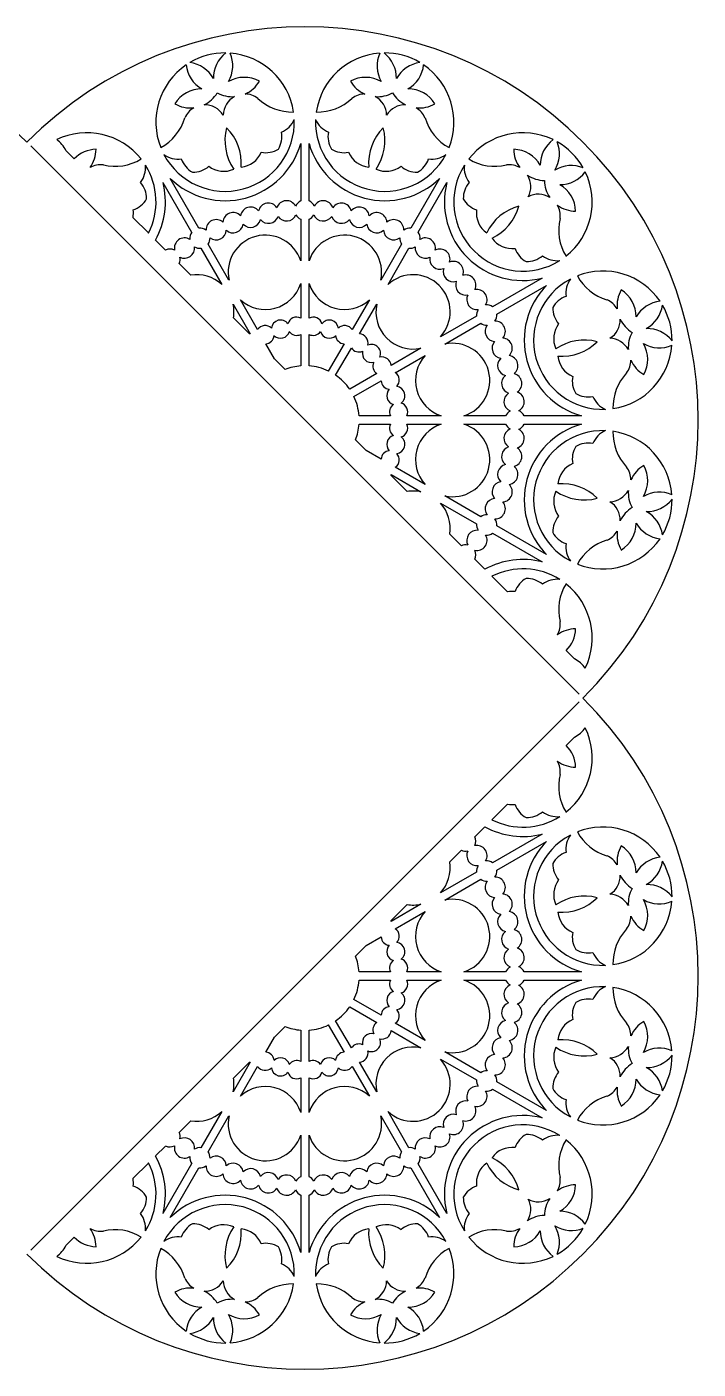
# Model space of a CAD drawing. Extents: x 55 to 303, y 0 to 248.
# Drawn here: x 179 to 302.7, y 0.3 to 247.9 of the extents above; entities that cross this region are included whole.
import ezdxf

# ---------------------------------------------------------------- set-up
doc = ezdxf.new("R2010")
doc.units = 0
doc.layers.get('0').update_dxf_attribs({"linetype": 'CONTINUOUS'})

msp = doc.modelspace()

# ---------------------------------------------------------------- linework, layer by layer
for p, q in [((179.69, 225.9), (280.76, 124.83)), ((229.45, 226.35), (229.45, 215.78)), ((231, 215.78), (231, 226.35)), ((186.17, 225.07), (187.71, 223.53)), ((204.06, 219.13), (209.34, 209.98)), ((210.69, 210.75), (205.4, 219.91)), ((255.05, 219.91), (249.76, 210.75)), ((251.11, 209.98), (256.39, 219.13)), ((198.53, 212.71), (201.42, 209.83)), ((229.45, 212.37), (229.45, 204.69)), ((231, 204.69), (231, 212.37)), ((202.69, 208.55), (204.54, 206.71)), ((211.05, 207.02), (214.89, 200.37)), ((216.23, 201.15), (212.4, 207.8)), ((248.06, 207.8), (244.22, 201.15)), ((245.56, 200.37), (249.4, 207.02)), ((207.04, 204.21), (209.18, 202.06)), ((229.45, 200.51), (229.45, 194.16)), ((231, 194.16), (231, 200.51)), ((273.99, 201.53), (264.84, 196.24)), ((265.62, 194.9), (274.77, 200.18)), ((216.98, 196.75), (220.15, 191.25)), ((221.5, 192.03), (218.33, 197.53)), ((242.13, 197.53), (238.95, 192.03)), ((240.3, 191.25), (243.47, 196.75)), ((217.05, 194.2), (220.01, 191.24)), ((261.89, 194.54), (255.24, 190.7)), ((256.01, 189.35), (262.66, 193.19)), ((229.45, 191.14), (229.45, 185.34)), ((231, 185.34), (231, 191.14)), ((224.62, 186.63), (223.01, 189.41)), ((237.44, 189.41), (234.54, 184.39)), ((235.89, 183.62), (238.79, 188.63)), ((251.61, 188.61), (246.12, 185.43)), ((224.62, 186.63), (226.57, 184.68)), ((246.89, 184.09), (252.39, 187.26)), ((243.5, 183.92), (238.48, 181.02)), ((239.26, 179.68), (244.27, 182.58)), ((246, 176.14), (240.21, 176.14)), ((255.37, 176.14), (249.02, 176.14)), ((267.23, 176.14), (259.56, 176.14)), ((281.21, 176.14), (270.64, 176.14)), ((240.21, 174.59), (246, 174.59)), ((249.02, 174.59), (255.37, 174.59)), ((259.56, 174.59), (267.23, 174.59)), ((270.64, 174.59), (281.21, 174.59)), ((239.54, 171.7), (241.49, 169.76)), ((244.27, 168.15), (241.49, 169.76)), ((252.39, 163.46), (246.89, 166.64)), ((246.1, 165.14), (249.06, 162.18)), ((246.12, 165.29), (251.61, 162.12)), ((262.66, 157.53), (256.01, 161.37)), ((255.24, 160.02), (261.89, 156.19)), ((256.92, 154.32), (259.07, 152.17)), ((264.84, 154.48), (273.99, 149.2)), ((274.77, 150.54), (265.62, 155.83)), ((261.57, 149.67), (263.42, 147.83)), ((264.69, 146.55), (267.57, 143.67)), ((278.4, 132.85), (279.94, 131.31)), ((280.76, 123.36), (179.69, 22.3)), ((279.94, 116.89), (278.4, 115.35)), ((267.57, 104.52), (264.69, 101.64)), ((263.42, 100.37), (261.57, 98.52)), ((273.99, 99), (264.84, 93.71)), ((265.62, 92.37), (274.77, 97.65)), ((259.07, 96.02), (256.92, 93.87)), ((261.89, 92.01), (255.24, 88.17)), ((256.01, 86.82), (262.66, 90.66)), ((249.06, 86.01), (246.1, 83.05)), ((251.61, 86.08), (246.12, 82.9)), ((246.89, 81.56), (252.39, 84.73)), ((241.49, 78.44), (244.27, 80.05)), ((241.49, 78.44), (239.54, 76.49)), ((246, 73.61), (240.21, 73.61)), ((240.21, 72.06), (246, 72.06)), ((255.37, 73.61), (249.02, 73.61)), ((249.02, 72.06), (255.37, 72.06)), ((267.23, 73.61), (259.56, 73.61)), ((259.56, 72.06), (267.23, 72.06)), ((281.21, 73.61), (270.64, 73.61)), ((270.64, 72.06), (281.21, 72.06)), ((238.48, 67.17), (243.5, 64.27)), ((244.27, 65.62), (239.26, 68.51)), ((238.79, 59.56), (235.89, 64.58)), ((226.57, 63.51), (224.62, 61.57)), ((229.45, 62.85), (229.45, 57.06)), ((231, 57.06), (231, 62.85)), ((234.54, 63.8), (237.44, 58.78)), ((246.12, 62.76), (251.61, 59.59)), ((252.39, 60.93), (246.89, 64.11)), ((223.01, 58.78), (224.62, 61.57)), ((220.15, 56.94), (216.98, 51.45)), ((220.01, 56.96), (217.05, 54)), ((243.47, 51.45), (240.3, 56.94)), ((255.24, 57.49), (261.89, 53.66)), ((262.66, 55), (256.01, 58.84)), ((218.33, 50.67), (221.5, 56.16)), ((238.95, 56.16), (242.13, 50.67)), ((229.45, 54.03), (229.45, 47.69)), ((231, 47.69), (231, 54.03)), ((274.77, 48.01), (265.62, 53.3)), ((264.84, 51.95), (273.99, 46.67)), ((214.89, 47.82), (211.05, 41.17)), ((212.4, 40.4), (216.23, 47.04)), ((244.22, 47.04), (248.06, 40.4)), ((249.4, 41.17), (245.56, 47.82)), ((209.18, 46.13), (207.04, 43.98)), ((229.45, 43.5), (229.45, 35.83)), ((231, 35.83), (231, 43.5)), ((204.54, 41.48), (202.69, 39.64)), ((201.42, 38.36), (198.53, 35.48)), ((209.34, 38.22), (204.06, 29.06)), ((205.4, 28.29), (210.69, 37.44)), ((249.76, 37.44), (255.05, 28.29)), ((256.39, 29.06), (251.11, 38.22)), ((229.45, 32.41), (229.45, 21.84)), ((231, 21.84), (231, 32.41)), ((187.71, 24.66), (186.17, 23.12))]:
    msp.add_line(p, q)
for centre, radius, start, end in [((127.7, 175.36), 72.5, 45, 225), ((230.23, 175.36), 72.5, 315, 135), ((215.51, 230.29), 12.76, 89.508, 120.492), ((219.15, 238.45), 5.79, 127.5452, 181.3928), ((211.14, 240.68), 5.79, 329.7156, 23.7213), ((215.51, 230.29), 12.76, 8.4192, 85.7938), ((244.94, 230.29), 12.76, 94.2062, 171.5808), ((249.31, 240.68), 5.79, 156.2787, 210.2844), ((241.3, 238.45), 5.79, 358.6072, 52.4548), ((244.94, 230.29), 12.76, 59.508, 90.492), ((215.51, 230.29), 12.76, 124.2062, 201.5808), ((214.09, 241.47), 5.79, 186.2787, 240.2844), ((208.27, 235.54), 5.79, 28.6072, 82.4548), ((252.18, 235.54), 5.79, 97.5452, 151.3928), ((246.36, 241.47), 5.79, 299.7156, 353.7213), ((244.94, 230.29), 12.76, 338.4192, 55.7938), ((219.06, 232.76), 5.79, 61.3928, 120.2844), ((216.84, 240.77), 5.79, 293.9276, 329.7156), ((241.39, 232.76), 5.79, 59.7156, 118.6072), ((243.62, 240.77), 5.79, 210.2844, 246.0724), ((211.19, 230.65), 5.79, 89.7156, 148.6072), ((209.12, 238.7), 5.79, 295.9092, 328.6072), ((216.84, 240.77), 5.79, 241.3928, 274.0908), ((219.15, 231.48), 4, 53.0255, 89.5549), ((241.3, 231.48), 4, 90.4451, 126.9745), ((243.62, 240.77), 5.79, 265.9092, 298.6072), ((251.33, 238.7), 5.79, 211.3928, 244.0908), ((249.26, 230.65), 5.79, 31.3928, 90.2844), ((209.12, 238.7), 5.79, 240.2844, 276.0724), ((211.76, 229.49), 4, 120.4451, 156.9745), ((211.76, 229.49), 4, 31.6524, 91.5365), ((219.15, 231.48), 4, 118.4635, 178.3476), ((227.91, 241.42), 9.27, 226.7591, 271.3858), ((232.54, 241.42), 9.27, 268.6142, 313.2409), ((241.3, 231.48), 4, 1.6524, 61.5365), ((248.69, 229.49), 4, 88.4635, 148.3476), ((251.33, 238.7), 5.79, 263.9276, 299.7156), ((248.69, 229.49), 4, 23.0255, 59.5549), ((199.2, 233.73), 9.27, 298.6142, 343.2409), ((215.51, 230.29), 12.76, 207.883, 2.117), ((224.16, 232.6), 4.5, 292.7044, 335.8894), ((244.94, 230.29), 12.76, 177.883, 332.117), ((236.3, 232.6), 4.5, 204.1106, 247.2956), ((261.25, 233.73), 9.27, 196.7591, 241.3858), ((190.02, 215.57), 12.76, 38.4192, 115.7938), ((224.75, 226.89), 9.27, 165.1953, 214.4937), ((209.21, 222.72), 9.27, 355.5063, 44.8047), ((221.47, 227.6), 4.5, 329.1546, 10.8257), ((238.98, 227.6), 4.5, 169.1743, 210.8454), ((251.24, 222.72), 9.27, 135.1953, 184.4937), ((235.71, 226.89), 9.27, 325.5063, 14.8047), ((270.43, 215.57), 12.76, 64.2062, 141.5808), ((181.04, 222.39), 5.79, 27.6082, 53.7213), ((191.86, 219.49), 5.79, 91.3928, 135.74), ((185.93, 225.31), 5.79, 323.9276, 359.7156), ((215.51, 230.29), 14.49, 225.7715, 344.2285), ((223.03, 229.16), 4.5, 259.1743, 300.8454), ((244.94, 230.29), 14.49, 195.7715, 314.2285), ((237.42, 229.16), 4.5, 239.1546, 280.8257), ((268.59, 219.49), 5.79, 29.7156, 88.6072), ((274.52, 225.31), 5.79, 180.2844, 216.0724), ((279.41, 222.39), 5.79, 126.2787, 180.2844), ((271.37, 224.46), 5.79, 328.6072, 22.4548), ((270.43, 215.57), 12.76, 29.508, 60.492), ((195.19, 231.41), 9.27, 256.7591, 301.3858), ((206.87, 227.96), 4.5, 234.1106, 277.2956), ((211.69, 224.98), 4.5, 199.1743, 240.8454), ((218.04, 226.48), 4.5, 275.2895, 337.2956), ((242.42, 226.48), 4.5, 202.7044, 264.7105), ((248.77, 224.98), 4.5, 299.1546, 340.8257), ((253.59, 227.96), 4.5, 262.7044, 305.8894), ((265.26, 231.41), 9.27, 238.6142, 283.2409), ((192.58, 218.42), 4, 83.0255, 119.5549), ((196.35, 221.89), 4.5, 322.7044, 5.8894), ((190.02, 215.57), 12.76, 333.2683, 32.117), ((209.56, 225.55), 4.5, 269.1546, 310.8257), ((215.23, 225.72), 4.5, 232.7044, 294.7105), ((245.22, 225.72), 4.5, 245.2895, 307.2956), ((250.89, 225.55), 4.5, 229.1743, 270.8454), ((270.43, 215.57), 12.76, 147.883, 302.117), ((264.1, 221.89), 4.5, 174.1106, 217.2956), ((267.87, 218.42), 4, 60.4451, 96.9745), ((267.87, 218.42), 4, 331.6524, 31.5365), ((274.52, 225.31), 5.79, 235.9092, 268.6072), ((279.33, 216.5), 5.79, 67.5452, 121.3928), ((277.25, 224.55), 5.79, 269.7156, 323.7213), ((270.43, 215.57), 12.76, 308.4192, 25.7938), ((196.53, 216.23), 4.5, 359.1546, 40.8257), ((190.02, 215.57), 14.49, 331.0294, 14.2285), ((270.43, 215.57), 14.49, 165.7715, 284.2285), ((263.93, 216.23), 4.5, 139.1743, 180.8454), ((280.17, 219.66), 5.79, 181.3928, 214.0908), ((274.35, 213.73), 5.79, 1.3928, 60.2844), ((197.1, 218.35), 4.5, 289.1743, 330.8454), ((223.5, 213.49), 1.87, 33.2513, 166.7487), ((226.85, 213.93), 1.87, 28.2513, 161.7487), ((230.23, 214.07), 1.87, 114.4653, 156.7487), ((230.23, 214.07), 1.87, 23.2513, 65.5347), ((233.6, 213.93), 1.87, 18.2513, 151.7487), ((236.95, 213.49), 1.87, 13.2513, 146.7487), ((263.36, 218.35), 4.5, 209.1546, 250.8257), ((273.29, 213.01), 4, 58.4635, 118.3476), ((194.11, 213.53), 4.5, 349.4843, 7.2956), ((216.99, 211.74), 1.87, 43.2513, 176.7487), ((220.21, 212.75), 1.87, 38.2513, 171.7487), ((223.5, 213.49), 1.87, 218.2513, 341.7487), ((226.85, 213.93), 1.87, 213.2513, 336.7487), ((230.23, 214.07), 1.87, 208.2513, 245.5347), ((230.23, 214.07), 1.87, 294.4653, 331.7487), ((233.6, 213.93), 1.87, 203.2513, 326.7487), ((236.95, 213.49), 1.87, 198.2513, 321.7487), ((240.25, 212.75), 1.87, 8.2513, 141.7487), ((243.47, 211.74), 1.87, 3.2513, 136.7487), ((266.34, 213.53), 4.5, 172.7044, 234.7105), ((272.11, 205.87), 9.27, 105.1953, 154.4937), ((260.73, 217.24), 9.27, 295.5063, 344.8047), ((273.29, 213.01), 4, 353.0255, 29.5549), ((280.17, 219.66), 5.79, 233.9276, 269.7156), ((210.87, 208.89), 1.87, 53.2513, 95.5347), ((213.87, 210.45), 1.87, 48.2513, 181.7487), ((216.99, 211.74), 1.87, 228.2513, 351.7487), ((220.21, 212.75), 1.87, 223.2513, 346.7487), ((240.25, 212.75), 1.87, 193.2513, 316.7487), ((243.47, 211.74), 1.87, 188.2513, 311.7487), ((246.59, 210.45), 1.87, 358.2513, 131.7487), ((249.58, 208.89), 1.87, 84.4653, 126.7487), ((286.28, 210.4), 9.27, 166.7591, 211.3858), ((208.02, 207.07), 1.87, 58.2513, 191.7487), ((210.87, 208.89), 1.87, 144.4653, 186.7487), ((210.87, 208.89), 1.87, 324.4653, 1.7487), ((213.87, 210.45), 1.87, 233.2513, 356.7487), ((222.93, 202.6), 6.85, 17.7956, 192.2044), ((237.52, 202.6), 6.85, 347.7956, 162.2044), ((246.59, 210.45), 1.87, 183.2513, 306.7487), ((249.58, 208.89), 1.87, 178.2513, 215.5347), ((249.58, 208.89), 1.87, 353.2513, 35.5347), ((252.43, 207.07), 1.87, 348.2513, 121.7487), ((268.4, 211.48), 4.5, 215.2895, 277.2956), ((205.34, 205.02), 1.87, 63.2513, 115.4914), ((208.02, 207.07), 1.87, 243.2513, 6.7487), ((210.87, 208.89), 1.87, 238.2513, 275.5347), ((249.58, 208.89), 1.87, 264.4653, 301.7487), ((252.43, 207.07), 1.87, 173.2513, 296.7487), ((255.11, 205.02), 1.87, 343.2513, 116.7487), ((273.22, 208.49), 4.5, 199.1743, 240.8454), ((271.09, 209.06), 4.5, 269.1546, 310.8257), ((276.76, 209.24), 4.5, 232.7044, 275.8894), ((205.34, 205.02), 1.87, 334.5086, 11.7487), ((255.11, 205.02), 1.87, 168.2513, 291.7487), ((257.6, 202.74), 1.87, 163.2513, 286.7487), ((257.6, 202.74), 1.87, 338.2513, 111.7487), ((210.29, 195.3), 6.85, 47.7956, 99.2681), ((222.93, 202.6), 6.85, 227.7956, 342.2044), ((237.52, 202.6), 6.85, 197.7956, 312.2044), ((250.16, 195.3), 6.85, 317.7956, 132.2044), ((259.88, 200.25), 1.87, 158.2513, 281.7487), ((259.88, 200.25), 1.87, 333.2513, 106.7487), ((285.15, 190.08), 12.76, 117.883, 272.117), ((282.83, 198.72), 4.5, 144.1106, 187.2956), ((285.15, 190.08), 12.76, 34.2062, 111.5808), ((288.59, 206.38), 9.27, 208.6142, 253.2409), ((261.94, 197.57), 1.87, 153.2513, 276.7487), ((261.94, 197.57), 1.87, 328.2513, 101.7487), ((285.15, 190.08), 14.49, 135.7715, 254.2285), ((279.84, 193.9), 4.5, 109.1743, 150.8454), ((293.56, 196.47), 5.79, 150.2844, 186.0724), ((285.52, 194.4), 5.79, 359.7156, 58.6072), ((210.29, 195.3), 6.85, 350.7319, 12.2044), ((250.16, 195.3), 6.85, 167.7956, 282.2044), ((263.75, 194.72), 1.87, 148.2513, 185.5347), ((263.75, 194.72), 1.87, 54.4653, 96.7487), ((280.41, 196.03), 4.5, 179.1546, 220.8257), ((284.36, 193.83), 4, 30.4451, 66.9745), ((296.34, 191.5), 5.79, 96.2787, 150.2844), ((290.4, 197.31), 5.79, 298.6072, 352.4548), ((285.15, 190.08), 12.76, 359.508, 30.492), ((225.74, 192.12), 1.68, 35.9277, 174.0723), ((228.71, 192.65), 1.68, 64.0478, 164.0723), ((231.74, 192.65), 1.68, 15.9277, 115.9522), ((234.72, 192.12), 1.68, 5.9277, 144.0723), ((263.75, 194.72), 1.87, 234.4653, 271.7487), ((263.75, 194.72), 1.87, 323.2513, 5.5347), ((265.31, 191.72), 1.87, 318.2513, 91.7487), ((280.59, 190.36), 4.5, 142.7044, 204.7105), ((284.36, 193.83), 4, 301.6524, 1.5365), ((293.56, 196.47), 5.79, 205.9092, 238.6072), ((220.27, 189.58), 1.68, 94.0478, 99.0623), ((222.89, 191.09), 1.68, 45.9277, 145.9522), ((222.89, 191.09), 1.68, 274.0478, 354.0723), ((225.74, 192.12), 1.68, 225.9277, 344.0723), ((228.71, 192.65), 1.68, 215.9277, 295.9522), ((231.74, 192.65), 1.68, 244.0478, 324.0723), ((234.72, 192.12), 1.68, 195.9277, 314.0723), ((237.56, 191.09), 1.68, 185.9277, 265.9522), ((237.56, 191.09), 1.68, 34.0478, 134.0723), ((240.18, 189.58), 1.68, 345.9277, 85.9522), ((265.31, 191.72), 1.87, 143.2513, 266.7487), ((295.63, 188.75), 5.79, 151.3928, 184.0908), ((293.32, 186.44), 5.79, 37.5452, 91.3928), ((240.18, 189.58), 1.68, 214.0478, 294.0723), ((242.5, 187.63), 1.68, 335.9277, 114.0723), ((257.46, 182.66), 6.85, 287.7956, 102.2044), ((266.6, 188.6), 1.87, 138.2513, 261.7487), ((266.6, 188.6), 1.87, 313.2513, 86.7487), ((281.75, 180.84), 9.27, 75.1953, 124.4937), ((277.59, 196.38), 9.27, 265.5063, 314.8047), ((286.34, 186.43), 4, 28.4635, 88.3476), ((285.15, 190.08), 12.76, 278.4192, 355.7938), ((295.55, 194.45), 5.79, 239.7156, 293.7213), ((287.63, 186.52), 5.79, 331.3928, 30.2844), ((242.5, 187.63), 1.68, 165.9277, 284.0723), ((244.44, 185.31), 1.68, 155.9277, 235.9522), ((244.44, 185.31), 1.68, 4.0478, 104.0723), ((257.46, 182.66), 6.85, 137.7956, 252.2044), ((267.62, 185.38), 1.87, 133.2513, 256.7487), ((267.62, 185.38), 1.87, 308.2513, 81.7487), ((281.34, 187.55), 4.5, 185.2895, 247.2956), ((286.34, 186.43), 4, 323.0255, 359.5549), ((295.63, 188.75), 5.79, 203.9276, 239.7156), ((230.23, 175.36), 10.01, 94.4482, 111.4488), ((230.23, 175.36), 10.01, 64.4482, 85.5518), ((230.23, 175.36), 10.01, 34.4482, 55.5518), ((245.95, 182.7), 1.68, 315.9277, 55.9522), ((268.35, 182.08), 1.87, 128.2513, 251.7487), ((268.35, 182.08), 1.87, 303.2513, 76.7487), ((284.02, 182.56), 4.5, 169.1743, 210.8454), ((296.29, 177.68), 9.27, 136.7591, 181.3858), ((245.95, 182.7), 1.68, 184.0478, 264.0723), ((246.99, 179.85), 1.68, 135.9277, 254.0723), ((246.99, 179.85), 1.68, 305.9277, 84.0723), ((230.23, 175.36), 10.01, 4.4482, 25.5518), ((247.51, 176.87), 1.68, 125.9277, 205.9522), ((247.51, 176.87), 1.68, 334.0478, 74.0723), ((268.79, 178.74), 1.87, 123.2513, 246.7487), ((268.79, 178.74), 1.87, 298.2513, 71.7487), ((282.47, 184.11), 4.5, 239.1546, 280.8257), ((287.46, 181.43), 4.5, 202.7044, 245.8894), ((268.94, 175.36), 1.87, 118.2513, 155.5347), ((268.94, 175.36), 1.87, 24.4653, 66.7487), ((230.23, 175.36), 10.01, 338.5512, 355.5518), ((247.51, 173.85), 1.68, 154.0478, 234.0723), ((247.51, 173.85), 1.68, 285.9277, 25.9522), ((257.46, 168.06), 6.85, 107.7956, 222.2044), ((257.46, 168.06), 6.85, 257.7956, 72.2044), ((268.79, 171.99), 1.87, 113.2513, 236.7487), ((268.94, 175.36), 1.87, 204.4653, 241.7487), ((268.79, 171.99), 1.87, 288.2513, 61.7487), ((268.94, 175.36), 1.87, 293.2513, 335.5347), ((285.15, 160.65), 14.49, 105.7715, 224.2285), ((285.15, 160.65), 12.76, 87.883, 242.117), ((287.46, 169.29), 4.5, 114.1106, 157.2956), ((246.99, 170.87), 1.68, 105.9277, 224.0723), ((246.99, 170.87), 1.68, 275.9277, 54.0723), ((282.47, 166.61), 4.5, 79.1743, 120.8454), ((285.15, 160.65), 12.76, 4.2062, 81.5808), ((296.29, 173.04), 9.27, 178.6142, 223.2409), ((245.95, 168.03), 1.68, 95.9277, 175.9522), ((245.95, 168.03), 1.68, 304.0478, 44.0723), ((268.35, 168.64), 1.87, 108.2513, 231.7487), ((268.35, 168.64), 1.87, 283.2513, 56.7487), ((284.02, 168.17), 4.5, 149.1546, 190.8257), ((267.62, 165.34), 1.87, 103.2513, 226.7487), ((267.62, 165.34), 1.87, 278.2513, 51.7487), ((281.34, 163.17), 4.5, 112.7044, 174.7105), ((286.34, 164.29), 4, 0.4451, 36.9745), ((295.63, 161.97), 5.79, 120.2844, 156.0724), ((287.63, 164.2), 5.79, 329.7156, 28.6072), ((244.44, 165.41), 1.68, 350.9377, 355.9522), ((266.6, 162.12), 1.87, 98.2513, 221.7487), ((266.6, 162.12), 1.87, 273.2513, 46.7487), ((277.59, 154.35), 9.27, 45.1953, 94.4937), ((250.16, 155.42), 6.85, 77.7956, 99.2681), ((280.59, 160.36), 4.5, 155.2895, 217.2956), ((281.75, 169.88), 9.27, 235.5063, 284.8047), ((286.34, 164.29), 4, 271.6524, 331.5365), ((295.63, 161.97), 5.79, 175.9092, 208.6072), ((295.55, 156.28), 5.79, 66.2787, 120.2844), ((250.16, 155.42), 6.85, 350.7319, 42.2044), ((265.31, 159), 1.87, 93.2513, 216.7487), ((265.31, 159), 1.87, 268.2513, 41.7487), ((284.36, 156.89), 4, 358.4635, 58.3476), ((293.56, 154.26), 5.79, 121.3928, 154.0908), ((293.32, 164.28), 5.79, 268.6072, 322.4548), ((290.4, 153.41), 5.79, 7.5452, 61.3928), ((285.15, 160.65), 12.76, 329.508, 0.492), ((263.75, 156.01), 1.87, 174.4653, 211.7487), ((263.75, 156.01), 1.87, 88.2513, 125.5347), ((263.75, 156.01), 1.87, 354.4653, 36.7487), ((280.41, 154.7), 4.5, 139.1743, 180.8454), ((285.52, 156.33), 5.79, 301.3928, 0.2844), ((296.34, 159.23), 5.79, 209.7156, 263.7213), ((261.94, 153.16), 1.87, 83.2513, 206.7487), ((261.94, 153.16), 1.87, 258.2513, 31.7487), ((263.75, 156.01), 1.87, 263.2513, 305.5347), ((279.84, 156.82), 4.5, 209.1546, 250.8257), ((285.15, 160.65), 12.76, 248.4192, 325.7938), ((284.36, 156.89), 4, 293.0255, 329.5549), ((293.56, 154.26), 5.79, 173.9276, 209.7156), ((259.88, 150.48), 1.87, 78.2513, 115.4914), ((259.88, 150.48), 1.87, 334.5086, 26.7487), ((282.83, 152), 4.5, 172.7044, 215.8894), ((288.59, 144.34), 9.27, 106.7591, 151.3858), ((270.43, 135.15), 14.49, 75.7715, 118.9706), ((270.43, 135.15), 12.76, 57.883, 116.7317), ((273.22, 142.23), 4.5, 119.1546, 160.8257), ((271.09, 141.66), 4.5, 49.1743, 90.8454), ((268.4, 139.25), 4.5, 82.7044, 100.5157), ((276.76, 141.49), 4.5, 84.1106, 127.2956), ((286.28, 140.33), 9.27, 148.6142, 193.2409), ((270.43, 135.15), 12.76, 334.2062, 51.5808), ((273.29, 137.72), 4, 330.4451, 6.9745), ((280.17, 131.06), 5.79, 90.2844, 126.0724), ((274.35, 137), 5.79, 314.26, 358.6072), ((277.25, 126.18), 5.79, 36.2787, 62.3918), ((230.23, 72.83), 72.5, 225, 45), ((270.43, 113.04), 12.76, 308.4192, 25.7938), ((277.25, 122.02), 5.79, 297.6082, 323.7213), ((274.35, 111.2), 5.79, 1.3928, 45.74), ((273.29, 110.48), 4, 353.0255, 29.5549), ((280.17, 117.13), 5.79, 233.9276, 269.7156), ((286.28, 107.87), 9.27, 166.7591, 211.3858), ((268.4, 108.95), 4.5, 259.4843, 277.2956), ((273.22, 105.96), 4.5, 199.1743, 240.8454), ((270.43, 113.04), 12.76, 243.2683, 302.117), ((271.09, 106.53), 4.5, 269.1546, 310.8257), ((276.76, 106.71), 4.5, 232.7044, 275.8894), ((270.43, 113.04), 14.49, 241.0294, 284.2285), ((285.15, 87.55), 12.76, 34.2062, 111.5808), ((288.59, 103.85), 9.27, 208.6142, 253.2409), ((259.88, 97.72), 1.87, 333.2513, 25.4914), ((261.94, 95.04), 1.87, 328.2513, 101.7487), ((285.15, 87.55), 14.49, 135.7715, 254.2285), ((285.15, 87.55), 12.76, 117.883, 272.117), ((282.83, 96.19), 4.5, 144.1106, 187.2956), ((293.56, 93.94), 5.79, 150.2844, 186.0724), ((285.52, 91.87), 5.79, 359.7156, 58.6072), ((259.88, 97.72), 1.87, 244.5086, 281.7487), ((261.94, 95.04), 1.87, 153.2513, 276.7487), ((263.75, 92.19), 1.87, 54.4653, 96.7487), ((279.84, 91.37), 4.5, 109.1743, 150.8454), ((284.36, 91.3), 4, 30.4451, 66.9745), ((296.34, 88.97), 5.79, 96.2787, 150.2844), ((250.16, 92.77), 6.85, 317.7956, 9.2681), ((263.75, 92.19), 1.87, 148.2513, 185.5347), ((263.75, 92.19), 1.87, 323.2513, 5.5347), ((280.41, 93.5), 4.5, 179.1546, 220.8257), ((290.4, 94.78), 5.79, 298.6072, 352.4548), ((285.15, 87.55), 12.76, 359.508, 30.492), ((263.75, 92.19), 1.87, 234.4653, 271.7487), ((265.31, 89.19), 1.87, 143.2513, 266.7487), ((265.31, 89.19), 1.87, 318.2513, 91.7487), ((280.59, 87.83), 4.5, 142.7044, 204.7105), ((284.36, 91.3), 4, 301.6524, 1.5365), ((293.56, 93.94), 5.79, 205.9092, 238.6072), ((293.32, 83.91), 5.79, 37.5452, 91.3928), ((257.46, 80.13), 6.85, 287.7956, 102.2044), ((266.6, 86.07), 1.87, 138.2513, 261.7487), ((266.6, 86.07), 1.87, 313.2513, 86.7487), ((281.75, 78.31), 9.27, 75.1953, 124.4937), ((277.59, 93.85), 9.27, 265.5063, 314.8047), ((286.34, 83.9), 4, 28.4635, 88.3476), ((295.63, 86.22), 5.79, 151.3928, 184.0908), ((295.55, 91.91), 5.79, 239.7156, 293.7213), ((287.63, 83.99), 5.79, 331.3928, 30.2844), ((250.16, 92.77), 6.85, 260.7319, 282.2044), ((257.46, 80.13), 6.85, 137.7956, 252.2044), ((267.62, 82.85), 1.87, 133.2513, 256.7487), ((267.62, 82.85), 1.87, 308.2513, 81.7487), ((281.34, 85.02), 4.5, 185.2895, 247.2956), ((285.15, 87.55), 12.76, 278.4192, 355.7938), ((244.44, 82.78), 1.68, 4.0478, 9.0623), ((286.34, 83.9), 4, 323.0255, 359.5549), ((295.63, 86.22), 5.79, 203.9276, 239.7156), ((245.95, 80.16), 1.68, 184.0478, 264.0723), ((245.95, 80.16), 1.68, 315.9277, 55.9522), ((268.35, 79.55), 1.87, 128.2513, 251.7487), ((268.35, 79.55), 1.87, 303.2513, 76.7487), ((284.02, 80.03), 4.5, 169.1743, 210.8454), ((296.29, 75.15), 9.27, 136.7591, 181.3858), ((246.99, 77.32), 1.68, 135.9277, 254.0723), ((246.99, 77.32), 1.68, 305.9277, 84.0723), ((268.79, 76.21), 1.87, 123.2513, 246.7487), ((268.79, 76.21), 1.87, 298.2513, 71.7487), ((282.47, 81.58), 4.5, 239.1546, 280.8257), ((287.46, 78.9), 4.5, 202.7044, 245.8894), ((230.23, 72.83), 10.01, 4.4482, 21.4488), ((247.51, 74.34), 1.68, 125.9277, 205.9522), ((247.51, 74.34), 1.68, 334.0478, 74.0723), ((268.94, 72.83), 1.87, 118.2513, 155.5347), ((268.94, 72.83), 1.87, 24.4653, 66.7487), ((230.23, 72.83), 10.01, 334.4482, 355.5518), ((247.51, 71.32), 1.68, 154.0478, 234.0723), ((247.51, 71.32), 1.68, 285.9277, 25.9522), ((257.46, 65.53), 6.85, 107.7956, 222.2044), ((257.46, 65.53), 6.85, 257.7956, 72.2044), ((268.94, 72.83), 1.87, 204.4653, 241.7487), ((268.94, 72.83), 1.87, 293.2513, 335.5347), ((285.15, 58.11), 14.49, 105.7715, 224.2285), ((246.99, 68.34), 1.68, 105.9277, 224.0723), ((246.99, 68.34), 1.68, 275.9277, 54.0723), ((268.79, 69.46), 1.87, 113.2513, 236.7487), ((268.79, 69.46), 1.87, 288.2513, 61.7487), ((285.15, 58.11), 12.76, 87.883, 242.117), ((287.46, 66.76), 4.5, 114.1106, 157.2956), ((285.15, 58.11), 12.76, 4.2062, 81.5808), ((296.29, 70.51), 9.27, 178.6142, 223.2409), ((230.23, 72.83), 10.01, 304.4482, 325.5518), ((245.95, 65.5), 1.68, 95.9277, 175.9522), ((268.35, 66.11), 1.87, 108.2513, 231.7487), ((268.35, 66.11), 1.87, 283.2513, 56.7487), ((284.02, 65.63), 4.5, 149.1546, 190.8257), ((282.47, 64.08), 4.5, 79.1743, 120.8454), ((245.95, 65.5), 1.68, 304.0478, 44.0723), ((267.62, 62.81), 1.87, 103.2513, 226.7487), ((281.34, 60.64), 4.5, 112.7044, 174.7105), ((295.63, 59.44), 5.79, 120.2844, 156.0724), ((287.63, 61.67), 5.79, 329.7156, 28.6072), ((230.23, 72.83), 10.01, 248.5512, 265.5518), ((230.23, 72.83), 10.01, 274.4482, 295.5518), ((242.5, 60.56), 1.68, 75.9277, 194.0723), ((244.44, 62.88), 1.68, 124.0478, 204.0723), ((244.44, 62.88), 1.68, 255.9277, 355.9522), ((267.62, 62.81), 1.87, 278.2513, 51.7487), ((286.34, 61.76), 4, 0.4451, 36.9745), ((240.18, 58.62), 1.68, 65.9277, 145.9522), ((242.5, 60.56), 1.68, 245.9277, 24.0723), ((250.16, 52.89), 6.85, 77.7956, 192.2044), ((266.6, 59.59), 1.87, 98.2513, 221.7487), ((266.6, 59.59), 1.87, 273.2513, 46.7487), ((280.59, 57.83), 4.5, 155.2895, 217.2956), ((281.75, 67.35), 9.27, 235.5063, 284.8047), ((277.59, 51.82), 9.27, 45.1953, 94.4937), ((286.34, 61.76), 4, 271.6524, 331.5365), ((295.63, 59.44), 5.79, 175.9092, 208.6072), ((295.55, 53.75), 5.79, 66.2787, 120.2844), ((220.27, 58.62), 1.68, 260.9377, 265.9522), ((222.89, 57.11), 1.68, 5.9277, 85.9522), ((225.74, 56.07), 1.68, 15.9277, 134.0723), ((228.71, 55.55), 1.68, 64.0478, 144.0723), ((231.74, 55.55), 1.68, 35.9277, 115.9522), ((234.72, 56.07), 1.68, 45.9277, 164.0723), ((237.56, 57.11), 1.68, 94.0478, 174.0723), ((240.18, 58.62), 1.68, 274.0478, 14.0723), ((250.16, 52.89), 6.85, 227.7956, 42.2044), ((265.31, 56.47), 1.87, 93.2513, 216.7487), ((265.31, 56.47), 1.87, 268.2513, 41.7487), ((284.36, 54.36), 4, 358.4635, 58.3476), ((293.32, 61.75), 5.79, 268.6072, 322.4548), ((285.15, 58.11), 12.76, 329.508, 0.492), ((222.89, 57.11), 1.68, 214.0478, 314.0723), ((225.74, 56.07), 1.68, 185.9277, 324.0723), ((228.71, 55.55), 1.68, 195.9277, 295.9522), ((231.74, 55.55), 1.68, 244.0478, 344.0723), ((234.72, 56.07), 1.68, 215.9277, 354.0723), ((237.56, 57.11), 1.68, 225.9277, 325.9522), ((263.75, 53.48), 1.87, 88.2513, 125.5347), ((263.75, 53.48), 1.87, 354.4653, 36.7487), ((280.41, 52.17), 4.5, 139.1743, 180.8454), ((293.56, 51.73), 5.79, 121.3928, 154.0908), ((290.4, 50.88), 5.79, 7.5452, 61.3928), ((210.29, 52.89), 6.85, 347.7956, 9.2681), ((222.93, 45.6), 6.85, 17.7956, 132.2044), ((237.52, 45.6), 6.85, 47.7956, 162.2044), ((261.94, 50.63), 1.87, 83.2513, 206.7487), ((263.75, 53.48), 1.87, 174.4653, 211.7487), ((279.84, 54.29), 4.5, 209.1546, 250.8257), ((284.36, 54.36), 4, 293.0255, 329.5549), ((293.56, 51.73), 5.79, 173.9276, 209.7156), ((285.52, 53.8), 5.79, 301.3928, 0.2844), ((296.34, 56.7), 5.79, 209.7156, 263.7213), ((259.88, 47.95), 1.87, 78.2513, 201.7487), ((261.94, 50.63), 1.87, 258.2513, 31.7487), ((263.75, 53.48), 1.87, 263.2513, 305.5347), ((282.83, 49.47), 4.5, 172.7044, 215.8894), ((285.15, 58.11), 12.76, 248.4192, 325.7938), ((288.59, 41.81), 9.27, 106.7591, 151.3858), ((210.29, 52.89), 6.85, 260.7319, 312.2044), ((222.93, 45.6), 6.85, 167.7956, 342.2044), ((237.52, 45.6), 6.85, 197.7956, 12.2044), ((257.6, 45.46), 1.87, 73.2513, 196.7487), ((270.43, 32.62), 14.49, 75.7715, 194.2285), ((259.88, 47.95), 1.87, 253.2513, 26.7487), ((255.11, 43.18), 1.87, 68.2513, 191.7487), ((257.6, 45.46), 1.87, 248.2513, 21.7487), ((270.43, 32.62), 12.76, 57.883, 212.117), ((205.34, 43.18), 1.87, 348.2513, 25.4914), ((208.02, 41.12), 1.87, 353.2513, 116.7487), ((252.43, 41.12), 1.87, 63.2513, 186.7487), ((255.11, 43.18), 1.87, 243.2513, 16.7487), ((273.22, 39.7), 4.5, 119.1546, 160.8257), ((271.09, 39.13), 4.5, 49.1743, 90.8454), ((276.76, 38.96), 4.5, 84.1106, 127.2956), ((286.28, 37.79), 9.27, 148.6142, 193.2409), ((270.43, 32.62), 12.76, 334.2062, 51.5808), ((190.02, 32.62), 14.49, 345.7715, 28.9706), ((205.34, 43.18), 1.87, 244.5086, 296.7487), ((208.02, 41.12), 1.87, 168.2513, 301.7487), ((210.87, 39.31), 1.87, 84.4653, 121.7487), ((210.87, 39.31), 1.87, 358.2513, 35.5347), ((213.87, 37.75), 1.87, 3.2513, 126.7487), ((246.59, 37.75), 1.87, 53.2513, 176.7487), ((249.58, 39.31), 1.87, 144.4653, 181.7487), ((249.58, 39.31), 1.87, 58.2513, 95.5347), ((252.43, 41.12), 1.87, 238.2513, 11.7487), ((268.4, 36.72), 4.5, 82.7044, 144.7105), ((190.02, 32.62), 12.76, 327.883, 26.7317), ((210.87, 39.31), 1.87, 173.2513, 215.5347), ((210.87, 39.31), 1.87, 264.4653, 306.7487), ((213.87, 37.75), 1.87, 178.2513, 311.7487), ((216.99, 36.45), 1.87, 8.2513, 131.7487), ((220.21, 35.44), 1.87, 13.2513, 136.7487), ((240.25, 35.44), 1.87, 43.2513, 166.7487), ((243.47, 36.45), 1.87, 48.2513, 171.7487), ((246.59, 37.75), 1.87, 228.2513, 1.7487), ((249.58, 39.31), 1.87, 233.2513, 275.5347), ((249.58, 39.31), 1.87, 324.4653, 6.7487), ((266.34, 34.66), 4.5, 125.2895, 187.2956), ((272.11, 42.33), 9.27, 205.5063, 254.8047), ((260.73, 30.95), 9.27, 15.1953, 64.4937), ((194.11, 34.66), 4.5, 352.7044, 10.5157), ((216.99, 36.45), 1.87, 183.2513, 316.7487), ((220.21, 35.44), 1.87, 188.2513, 321.7487), ((223.5, 34.71), 1.87, 18.2513, 141.7487), ((226.85, 34.27), 1.87, 23.2513, 146.7487), ((230.23, 34.12), 1.87, 114.4653, 151.7487), ((230.23, 34.12), 1.87, 28.2513, 65.5347), ((233.6, 34.27), 1.87, 33.2513, 156.7487), ((236.95, 34.71), 1.87, 38.2513, 161.7487), ((240.25, 35.44), 1.87, 218.2513, 351.7487), ((243.47, 36.45), 1.87, 223.2513, 356.7487), ((273.29, 35.19), 4, 330.4451, 6.9745), ((197.1, 29.84), 4.5, 29.1546, 70.8257), ((215.51, 17.91), 14.49, 15.7715, 134.2285), ((223.5, 34.71), 1.87, 193.2513, 326.7487), ((226.85, 34.27), 1.87, 198.2513, 331.7487), ((230.23, 34.12), 1.87, 203.2513, 245.5347), ((230.23, 34.12), 1.87, 294.4653, 336.7487), ((244.94, 17.91), 14.49, 45.7715, 164.2285), ((233.6, 34.27), 1.87, 208.2513, 341.7487), ((236.95, 34.71), 1.87, 213.2513, 346.7487), ((263.36, 29.84), 4.5, 109.1743, 150.8454), ((280.17, 28.53), 5.79, 90.2844, 126.0724), ((274.35, 34.47), 5.79, 299.7156, 358.6072), ((196.53, 31.97), 4.5, 319.1743, 0.8454), ((215.51, 17.91), 12.76, 357.883, 152.117), ((244.94, 17.91), 12.76, 27.883, 182.117), ((263.93, 31.97), 4.5, 179.1546, 220.8257), ((267.87, 29.77), 4, 328.4635, 28.3476), ((273.29, 35.19), 4, 241.6524, 301.5365), ((280.17, 28.53), 5.79, 145.9092, 178.6072), ((196.35, 26.3), 4.5, 354.1106, 37.2956), ((264.1, 26.3), 4.5, 142.7044, 185.8894), ((274.52, 22.89), 5.79, 91.3928, 124.0908), ((277.25, 23.65), 5.79, 36.2787, 90.2844), ((192.58, 29.77), 4, 240.4451, 276.9745), ((185.93, 22.89), 5.79, 0.2844, 36.0724), ((195.19, 16.78), 9.27, 58.6142, 103.2409), ((211.69, 23.22), 4.5, 119.1546, 160.8257), ((209.56, 22.65), 4.5, 49.1743, 90.8454), ((215.23, 22.47), 4.5, 65.2895, 127.2956), ((224.75, 21.31), 9.27, 145.5063, 194.8047), ((209.21, 25.47), 9.27, 315.1953, 4.4937), ((218.04, 21.72), 4.5, 22.7044, 84.7105), ((242.42, 21.72), 4.5, 95.2895, 157.2956), ((251.24, 25.47), 9.27, 175.5063, 224.8047), ((245.22, 22.47), 4.5, 52.7044, 114.7105), ((235.71, 21.31), 9.27, 345.1953, 34.4937), ((250.89, 22.65), 4.5, 89.1546, 130.8257), ((248.77, 23.22), 4.5, 19.1743, 60.8454), ((265.26, 16.78), 9.27, 76.7591, 121.3858), ((267.87, 29.77), 4, 263.0255, 299.5549), ((274.52, 22.89), 5.79, 143.9276, 179.7156), ((268.59, 28.7), 5.79, 271.3928, 330.2844), ((279.41, 25.8), 5.79, 179.7156, 233.7213), ((271.37, 23.73), 5.79, 337.5452, 31.3928), ((279.33, 31.69), 5.79, 238.6072, 292.4548), ((270.43, 32.62), 12.76, 299.508, 330.492), ((190.02, 32.62), 12.76, 244.2062, 321.5808), ((181.04, 25.8), 5.79, 306.2787, 332.3918), ((191.86, 28.7), 5.79, 224.26, 268.6072), ((215.51, 17.91), 12.76, 158.4192, 235.7938), ((199.2, 14.46), 9.27, 16.7591, 61.3858), ((206.87, 20.23), 4.5, 82.7044, 125.8894), ((223.03, 19.04), 4.5, 59.1546, 100.8257), ((221.47, 20.59), 4.5, 349.1743, 30.8454), ((238.98, 20.59), 4.5, 149.1546, 190.8257), ((237.42, 19.04), 4.5, 79.1743, 120.8454), ((244.94, 17.91), 12.76, 304.2062, 21.5808), ((261.25, 14.46), 9.27, 118.6142, 163.2409), ((253.59, 20.23), 4.5, 54.1106, 97.2956), ((270.43, 32.62), 12.76, 218.4192, 295.7938), ((224.16, 15.6), 4.5, 24.1106, 67.2956), ((236.3, 15.6), 4.5, 112.7044, 155.8894), ((209.12, 9.5), 5.79, 83.9276, 119.7156), ((211.76, 18.7), 4, 203.0255, 239.5549), ((211.76, 18.7), 4, 268.4635, 328.3476), ((219.15, 16.72), 4, 181.6524, 241.5365), ((215.51, 17.91), 12.76, 274.2062, 351.5808), ((227.91, 6.77), 9.27, 88.6142, 133.2409), ((244.94, 17.91), 12.76, 188.4192, 265.7938), ((232.54, 6.77), 9.27, 46.7591, 91.3858), ((241.3, 16.72), 4, 298.4635, 358.3476), ((248.69, 18.7), 4, 211.6524, 271.5365), ((248.69, 18.7), 4, 300.4451, 336.9745), ((251.33, 9.5), 5.79, 60.2844, 96.0724), ((211.19, 17.54), 5.79, 211.3928, 270.2844), ((209.12, 9.5), 5.79, 31.3928, 64.0908), ((216.84, 7.43), 5.79, 85.9092, 118.6072), ((219.15, 16.72), 4, 270.4451, 306.9745), ((216.84, 7.43), 5.79, 30.2844, 66.0724), ((243.62, 7.43), 5.79, 113.9276, 149.7156), ((241.3, 16.72), 4, 233.0255, 269.5549), ((243.62, 7.43), 5.79, 61.3928, 94.0908), ((251.33, 9.5), 5.79, 115.9092, 148.6072), ((249.26, 17.54), 5.79, 269.7156, 328.6072), ((214.09, 6.72), 5.79, 119.7156, 173.7213), ((211.14, 7.51), 5.79, 336.2787, 30.2844), ((219.06, 15.43), 5.79, 239.7156, 298.6072), ((241.39, 15.43), 5.79, 241.3928, 300.2844), ((249.31, 7.51), 5.79, 149.7156, 203.7213), ((246.36, 6.72), 5.79, 6.2787, 60.2844), ((208.27, 12.65), 5.79, 277.5452, 331.3928), ((219.15, 9.74), 5.79, 178.6072, 232.4548), ((241.3, 9.74), 5.79, 307.5452, 1.3928), ((252.18, 12.65), 5.79, 208.6072, 262.4548), ((215.51, 17.91), 12.76, 239.508, 270.492), ((244.94, 17.91), 12.76, 269.508, 300.492)]:
    msp.add_arc(centre, radius, start, end)

doc.saveas('drawing.dxf')
